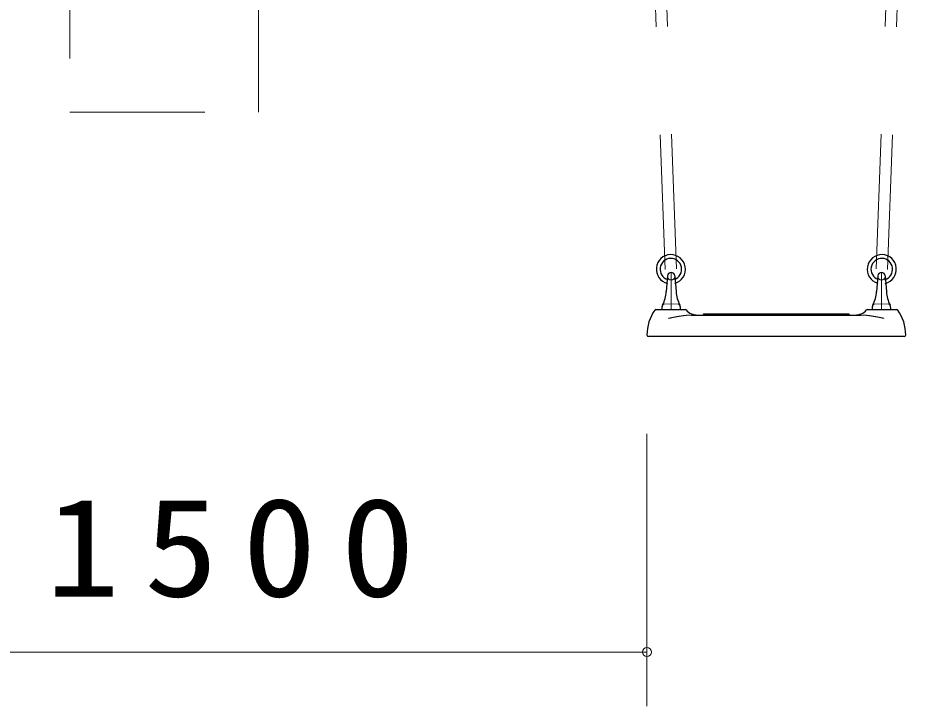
# Model space of a CAD drawing. Units: millimetres on the paper, with parts at other scales. Extents: x 197 to 617, y 140 to 437.
# Drawn here: x 536.53 to 553.15, y 262.6 to 275.35 of the extents above; entities that cross this region are included whole.
import ezdxf

# ---------------------------------------------------------------- set-up
doc = ezdxf.new("R2010")
doc.units = ezdxf.units.MM
doc.linetypes.add('USER1', pattern=[4.5, 2.5, -2])
doc.linetypes.add('USER2', pattern=[6, 3, -1, 1, -1])
doc.layers.add('線', color=2, linetype='Continuous', lineweight=25)
doc.layers.add('補助', color=2, linetype='Continuous', lineweight=13)
doc.styles.add('ＭＳ ゴシック', font='')
doc.styles.get('ＭＳ ゴシック').set_extended_font_data('MS Gothic')

# ---------------------------------------------------------------- blocks, each defined once
blk = doc.blocks.new('dimension_origin')
at = {"color": 0, "linetype": 'Continuous', "lineweight": -2}
blk.add_circle((0, 0), 1.25, dxfattribs=at)

msp = doc.modelspace()

# ---------------------------------------------------------------- linework, layer by layer
at = {"layer": '線', "color": 4, "linetype": 'USER1', "lineweight": 13}
for p, q in [((548.532, 270.692), (548.037, 283.926)), ((548.742, 270.7), (548.247, 283.934)), ((552.443, 270.7), (552.937, 283.934)), ((552.652, 270.692), (553.147, 283.926))]:
    msp.add_line(p, q, dxfattribs=at)
at = {"layer": '線', "color": 7}
for p, q in [((548.573, 270.572), (548.551, 270.281)), ((548.712, 270.572), (548.734, 270.281)), ((552.473, 270.572), (552.451, 270.281)), ((552.612, 270.572), (552.634, 270.281))]:
    msp.add_line(p, q, dxfattribs=at)
at = {"layer": '線', "linetype": 'USER2', "lineweight": 13}
for p, q in [((548.642, 269.946), (548.642, 270.636)), ((552.542, 269.946), (552.542, 270.636))]:
    msp.add_line(p, q, dxfattribs=at)
at = {"layer": '線', "color": 131}
for p, q in [((548.355, 269.946), (548.904, 269.946)), ((548.76, 269.946), (548.78, 269.946)), ((552.281, 269.946), (552.829, 269.946)), ((552.405, 269.946), (552.425, 269.946)), ((549.022, 269.846), (552.162, 269.846)), ((549.243, 269.863), (549.24, 269.856)), ((549.247, 269.866), (549.298, 269.866)), ((549.298, 269.866), (551.887, 269.866)), ((551.887, 269.866), (551.937, 269.866)), ((551.944, 269.856), (551.942, 269.863)), ((552.962, 269.446), (548.222, 269.446))]:
    msp.add_line(p, q, dxfattribs=at)
at = {"layer": '線', "color": 7, "lineweight": 13}
for p, q in [((548.805, 269.946), (548.479, 269.946)), ((548.509, 270.046), (548.642, 270.053)), ((548.776, 270.046), (548.642, 270.053)), ((552.379, 269.946), (552.705, 269.946)), ((552.409, 270.046), (552.542, 270.053)), ((552.676, 270.046), (552.542, 270.053))]:
    msp.add_line(p, q, dxfattribs=at)
at = {"layer": '線', "color": 4, "linetype": 'USER1', "lineweight": 13}
msp.add_lwpolyline([(537.492, 273.605), (540.992, 273.605), (540.992, 277.105), (537.492, 277.105)], close=True, dxfattribs=at)
at = {"layer": '線', "color": 7}
for centre, radius, start, end in [((548.637, 270.696), 0.27, 92.1411, 256.1792), ((548.637, 270.696), 0.2, 92.1411, 252.8573), ((548.637, 270.696), 0.27, 286.0716, 92.1411), ((548.637, 270.696), 0.2, 290.2252, 92.1411), ((552.548, 270.696), 0.27, 87.8589, 253.9284), ((552.548, 270.696), 0.2, 87.8589, 249.7748), ((552.548, 270.696), 0.2, 287.1427, 87.8589), ((552.548, 270.696), 0.27, 283.8208, 87.8589), ((548.642, 270.566), 0.07, 4.2913, 175.7087), ((552.542, 270.566), 0.07, 4.2913, 175.7087), ((547.853, 270.334), 0.7, 334.3662, 355.7087), ((549.432, 270.334), 0.7, 184.2913, 205.6338), ((551.753, 270.334), 0.7, 334.3662, 355.7087), ((553.332, 270.334), 0.7, 184.2913, 205.6338), ((548.635, 269.958), 0.167, 154.3662, 180), ((548.65, 269.958), 0.167, 0, 24.9727), ((552.535, 269.958), 0.167, 155.0273, 180), ((552.55, 269.958), 0.167, 0, 25.6338)]:
    msp.add_arc(centre, radius, start, end, dxfattribs=at)
at = {"layer": '線', "color": 7, "linetype": 'USER1', "lineweight": 13}
for centre in [(548.642, 270.566), (552.542, 270.566)]:
    msp.add_arc(centre, 0.07, 175.7087, 4.2913, dxfattribs=at)
at = {"layer": '線', "color": 131}
for centre, radius, start, end in [((548.992, 269.476), 0.8, 144.7656, 180), ((548.355, 269.926), 0.02, 90, 144.7656), ((548.904, 269.926), 0.02, 43.4325, 90), ((549.136, 270.146), 0.3, 223.4325, 270), ((552.049, 270.146), 0.3, 270, 316.5675), ((552.281, 269.926), 0.02, 90, 136.5675), ((552.829, 269.926), 0.02, 35.2344, 90), ((552.192, 269.476), 0.8, 0, 35.2344), ((549.226, 269.861), 0.015, 270, 340), ((549.247, 269.861), 0.005, 90, 160), ((551.937, 269.861), 0.005, 20, 90), ((551.959, 269.861), 0.015, 200, 270), ((548.222, 269.476), 0.03, 180, 270), ((552.962, 269.476), 0.03, 270, 0)]:
    msp.add_arc(centre, radius, start, end, dxfattribs=at)
at = {"layer": '線', "color": 7, "lineweight": 13}
for centre, radius, start, end in [((548.479, 269.958), 0.012, 180, 270), ((548.51, 270.016), 0.03, 90, 155.0273), ((548.774, 270.016), 0.03, 24.9727, 90), ((548.805, 269.958), 0.012, 270, 0), ((552.379, 269.958), 0.012, 180, 270), ((552.41, 270.016), 0.03, 90, 155.0273), ((552.674, 270.016), 0.03, 24.9727, 90), ((552.705, 269.958), 0.012, 270, 0)]:
    msp.add_arc(centre, radius, start, end, dxfattribs=at)
at = {"layer": '線', "color": 131, "lineweight": 13}
for points, knots in [([(548.918, 269.84), (548.917, 269.84), (548.915, 269.84), (548.913, 269.84), (548.912, 269.84), (548.91, 269.84), (548.908, 269.839), (548.907, 269.839), (548.905, 269.839), (548.903, 269.839), (548.902, 269.839), (548.9, 269.839), (548.899, 269.838), (548.897, 269.838), (548.895, 269.838), (548.894, 269.838), (548.892, 269.838), (548.89, 269.837), (548.889, 269.837), (548.887, 269.837), (548.885, 269.837), (548.884, 269.837), (548.882, 269.836), (548.88, 269.836), (548.879, 269.836), (548.877, 269.836), (548.876, 269.836), (548.874, 269.835), (548.872, 269.835), (548.871, 269.835), (548.869, 269.835), (548.867, 269.834), (548.866, 269.834), (548.864, 269.834), (548.862, 269.834), (548.861, 269.834), (548.859, 269.833), (548.857, 269.833), (548.856, 269.833), (548.854, 269.833), (548.853, 269.832), (548.851, 269.832), (548.849, 269.832), (548.848, 269.832), (548.846, 269.832), (548.844, 269.831), (548.843, 269.831), (548.841, 269.831), (548.839, 269.831), (548.838, 269.83), (548.836, 269.83), (548.835, 269.83), (548.833, 269.83), (548.831, 269.829), (548.83, 269.829), (548.828, 269.829), (548.826, 269.829), (548.825, 269.828), (548.823, 269.828), (548.821, 269.828), (548.82, 269.828), (548.818, 269.827), (548.816, 269.827), (548.815, 269.827), (548.813, 269.827), (548.812, 269.826), (548.81, 269.826), (548.808, 269.826), (548.807, 269.826), (548.805, 269.825), (548.803, 269.825), (548.802, 269.825), (548.8, 269.825), (548.799, 269.824), (548.797, 269.824), (548.795, 269.824), (548.794, 269.824), (548.792, 269.823), (548.79, 269.823), (548.789, 269.823), (548.787, 269.822), (548.785, 269.822), (548.784, 269.822), (548.782, 269.822), (548.781, 269.821), (548.779, 269.821), (548.777, 269.821), (548.776, 269.821), (548.774, 269.82), (548.772, 269.82), (548.771, 269.82), (548.769, 269.819), (548.767, 269.819), (548.766, 269.819), (548.764, 269.819), (548.763, 269.818), (548.761, 269.818), (548.759, 269.818), (548.758, 269.817), (548.756, 269.817), (548.754, 269.817), (548.753, 269.817), (548.751, 269.816), (548.75, 269.816), (548.748, 269.816), (548.746, 269.815), (548.745, 269.815), (548.743, 269.815), (548.741, 269.814), (548.74, 269.814), (548.738, 269.814), (548.737, 269.814), (548.735, 269.813), (548.733, 269.813), (548.732, 269.813), (548.73, 269.812), (548.728, 269.812), (548.727, 269.812), (548.725, 269.811), (548.724, 269.811), (548.722, 269.811), (548.72, 269.811), (548.719, 269.81), (548.717, 269.81), (548.715, 269.81), (548.714, 269.809), (548.712, 269.809), (548.71, 269.809), (548.709, 269.808), (548.707, 269.808), (548.706, 269.808), (548.704, 269.807), (548.702, 269.807), (548.701, 269.807), (548.699, 269.806), (548.697, 269.806), (548.696, 269.806), (548.694, 269.806), (548.693, 269.805), (548.691, 269.805), (548.689, 269.805), (548.688, 269.804), (548.686, 269.804), (548.685, 269.804), (548.683, 269.803), (548.681, 269.803), (548.68, 269.803), (548.678, 269.802), (548.676, 269.802), (548.675, 269.802), (548.673, 269.801), (548.672, 269.801), (548.67, 269.801), (548.668, 269.8), (548.667, 269.8), (548.665, 269.8), (548.663, 269.799), (548.662, 269.799), (548.66, 269.799), (548.659, 269.798), (548.657, 269.798), (548.655, 269.798), (548.654, 269.797), (548.652, 269.797), (548.65, 269.797), (548.649, 269.796), (548.647, 269.796), (548.646, 269.796), (548.644, 269.795), (548.642, 269.795), (548.641, 269.795), (548.639, 269.794), (548.637, 269.794), (548.636, 269.794), (548.634, 269.793), (548.633, 269.793), (548.631, 269.793), (548.629, 269.792), (548.628, 269.792), (548.626, 269.792), (548.625, 269.791), (548.623, 269.791), (548.621, 269.791), (548.62, 269.79), (548.618, 269.79), (548.616, 269.79), (548.615, 269.789), (548.613, 269.789), (548.612, 269.788), (548.61, 269.788), (548.608, 269.788), (548.607, 269.787), (548.605, 269.787), (548.603, 269.787), (548.602, 269.786), (548.6, 269.786), (548.599, 269.786), (548.597, 269.785), (548.595, 269.785)], [0, 0, 0, 0, 1, 1, 1, 2, 2, 2, 3, 3, 3, 4, 4, 4, 5, 5, 5, 6, 6, 6, 7, 7, 7, 8, 8, 8, 9, 9, 9, 10, 10, 10, 11, 11, 11, 12, 12, 12, 13, 13, 13, 14, 14, 14, 15, 15, 15, 16, 16, 16, 17, 17, 17, 18, 18, 18, 19, 19, 19, 20, 20, 20, 21, 21, 21, 22, 22, 22, 23, 23, 23, 24, 24, 24, 25, 25, 25, 26, 26, 26, 27, 27, 27, 28, 28, 28, 29, 29, 29, 30, 30, 30, 31, 31, 31, 32, 32, 32, 33, 33, 33, 34, 34, 34, 35, 35, 35, 36, 36, 36, 37, 37, 37, 38, 38, 38, 39, 39, 39, 40, 40, 40, 41, 41, 41, 42, 42, 42, 43, 43, 43, 44, 44, 44, 45, 45, 45, 46, 46, 46, 47, 47, 47, 48, 48, 48, 49, 49, 49, 50, 50, 50, 51, 51, 51, 52, 52, 52, 53, 53, 53, 54, 54, 54, 55, 55, 55, 56, 56, 56, 57, 57, 57, 58, 58, 58, 59, 59, 59, 60, 60, 60, 61, 61, 61, 62, 62, 62, 63, 63, 63, 64, 64, 64, 65, 65, 65, 66, 66, 66, 66]), ([(549.022, 269.846), (549.021, 269.846), (549.02, 269.846), (549.019, 269.846), (549.018, 269.846), (549.017, 269.846), (549.015, 269.846), (549.014, 269.846), (549.013, 269.846), (549.012, 269.846), (549.011, 269.846), (549.01, 269.846), (549.009, 269.846), (549.007, 269.846), (549.006, 269.846), (549.005, 269.846), (549.004, 269.846), (549.003, 269.846), (549.002, 269.846), (549, 269.846), (548.999, 269.846), (548.998, 269.846), (548.997, 269.846), (548.996, 269.846), (548.995, 269.846), (548.993, 269.846), (548.992, 269.846), (548.991, 269.846), (548.99, 269.846), (548.989, 269.846), (548.988, 269.846), (548.987, 269.846), (548.985, 269.846), (548.984, 269.845), (548.983, 269.845), (548.982, 269.845), (548.981, 269.845), (548.98, 269.845), (548.978, 269.845), (548.977, 269.845), (548.976, 269.845), (548.975, 269.845), (548.974, 269.845), (548.973, 269.845), (548.971, 269.845), (548.97, 269.845), (548.969, 269.845), (548.968, 269.845), (548.967, 269.845), (548.966, 269.844), (548.964, 269.844), (548.963, 269.844), (548.962, 269.844), (548.961, 269.844), (548.96, 269.844), (548.959, 269.844), (548.958, 269.844), (548.956, 269.844), (548.955, 269.844), (548.954, 269.844), (548.953, 269.844), (548.952, 269.843), (548.951, 269.843), (548.949, 269.843), (548.948, 269.843), (548.947, 269.843), (548.946, 269.843), (548.945, 269.843), (548.944, 269.843), (548.943, 269.843), (548.941, 269.843), (548.94, 269.843), (548.939, 269.842), (548.938, 269.842), (548.937, 269.842), (548.936, 269.842), (548.934, 269.842), (548.933, 269.842), (548.932, 269.842), (548.931, 269.842), (548.93, 269.842), (548.929, 269.841), (548.927, 269.841), (548.926, 269.841), (548.925, 269.841), (548.924, 269.841), (548.923, 269.841), (548.922, 269.841), (548.921, 269.841), (548.919, 269.841), (548.918, 269.84)], [0, 0, 0, 0, 1, 1, 1, 2, 2, 2, 3, 3, 3, 4, 4, 4, 5, 5, 5, 6, 6, 6, 7, 7, 7, 8, 8, 8, 9, 9, 9, 10, 10, 10, 11, 11, 11, 12, 12, 12, 13, 13, 13, 14, 14, 14, 15, 15, 15, 16, 16, 16, 17, 17, 17, 18, 18, 18, 19, 19, 19, 20, 20, 20, 21, 21, 21, 22, 22, 22, 23, 23, 23, 24, 24, 24, 25, 25, 25, 26, 26, 26, 27, 27, 27, 28, 28, 28, 29, 29, 29, 30, 30, 30, 30]), ([(552.266, 269.84), (552.265, 269.841), (552.264, 269.841), (552.263, 269.841), (552.262, 269.841), (552.261, 269.841), (552.259, 269.841), (552.258, 269.841), (552.257, 269.841), (552.256, 269.841), (552.255, 269.842), (552.254, 269.842), (552.253, 269.842), (552.251, 269.842), (552.25, 269.842), (552.249, 269.842), (552.248, 269.842), (552.247, 269.842), (552.246, 269.842), (552.244, 269.843), (552.243, 269.843), (552.242, 269.843), (552.241, 269.843), (552.24, 269.843), (552.239, 269.843), (552.237, 269.843), (552.236, 269.843), (552.235, 269.843), (552.234, 269.843), (552.233, 269.843), (552.232, 269.844), (552.231, 269.844), (552.229, 269.844), (552.228, 269.844), (552.227, 269.844), (552.226, 269.844), (552.225, 269.844), (552.224, 269.844), (552.222, 269.844), (552.221, 269.844), (552.22, 269.844), (552.219, 269.844), (552.218, 269.845), (552.217, 269.845), (552.215, 269.845), (552.214, 269.845), (552.213, 269.845), (552.212, 269.845), (552.211, 269.845), (552.21, 269.845), (552.209, 269.845), (552.207, 269.845), (552.206, 269.845), (552.205, 269.845), (552.204, 269.845), (552.203, 269.845), (552.202, 269.845), (552.2, 269.845), (552.199, 269.846), (552.198, 269.846), (552.197, 269.846), (552.196, 269.846), (552.195, 269.846), (552.193, 269.846), (552.192, 269.846), (552.191, 269.846), (552.19, 269.846), (552.189, 269.846), (552.188, 269.846), (552.187, 269.846), (552.185, 269.846), (552.184, 269.846), (552.183, 269.846), (552.182, 269.846), (552.181, 269.846), (552.18, 269.846), (552.178, 269.846), (552.177, 269.846), (552.176, 269.846), (552.175, 269.846), (552.174, 269.846), (552.173, 269.846), (552.171, 269.846), (552.17, 269.846), (552.169, 269.846), (552.168, 269.846), (552.167, 269.846), (552.166, 269.846), (552.164, 269.846), (552.163, 269.846), (552.162, 269.846)], [0, 0, 0, 0, 1, 1, 1, 2, 2, 2, 3, 3, 3, 4, 4, 4, 5, 5, 5, 6, 6, 6, 7, 7, 7, 8, 8, 8, 9, 9, 9, 10, 10, 10, 11, 11, 11, 12, 12, 12, 13, 13, 13, 14, 14, 14, 15, 15, 15, 16, 16, 16, 17, 17, 17, 18, 18, 18, 19, 19, 19, 20, 20, 20, 21, 21, 21, 22, 22, 22, 23, 23, 23, 24, 24, 24, 25, 25, 25, 26, 26, 26, 27, 27, 27, 28, 28, 28, 29, 29, 29, 30, 30, 30, 30]), ([(552.589, 269.785), (552.588, 269.785), (552.586, 269.786), (552.584, 269.786), (552.583, 269.786), (552.581, 269.787), (552.58, 269.787), (552.578, 269.787), (552.576, 269.788), (552.575, 269.788), (552.573, 269.788), (552.571, 269.789), (552.57, 269.789), (552.568, 269.79), (552.567, 269.79), (552.565, 269.79), (552.563, 269.791), (552.562, 269.791), (552.56, 269.791), (552.558, 269.792), (552.557, 269.792), (552.555, 269.792), (552.554, 269.793), (552.552, 269.793), (552.55, 269.793), (552.549, 269.794), (552.547, 269.794), (552.546, 269.794), (552.544, 269.795), (552.542, 269.795), (552.541, 269.795), (552.539, 269.796), (552.537, 269.796), (552.536, 269.796), (552.534, 269.797), (552.533, 269.797), (552.531, 269.797), (552.529, 269.798), (552.528, 269.798), (552.526, 269.798), (552.524, 269.799), (552.523, 269.799), (552.521, 269.799), (552.52, 269.8), (552.518, 269.8), (552.516, 269.8), (552.515, 269.801), (552.513, 269.801), (552.511, 269.801), (552.51, 269.802), (552.508, 269.802), (552.507, 269.802), (552.505, 269.803), (552.503, 269.803), (552.502, 269.803), (552.5, 269.804), (552.498, 269.804), (552.497, 269.804), (552.495, 269.805), (552.494, 269.805), (552.492, 269.805), (552.49, 269.806), (552.489, 269.806), (552.487, 269.806), (552.486, 269.806), (552.484, 269.807), (552.482, 269.807), (552.481, 269.807), (552.479, 269.808), (552.477, 269.808), (552.476, 269.808), (552.474, 269.809), (552.472, 269.809), (552.471, 269.809), (552.469, 269.81), (552.468, 269.81), (552.466, 269.81), (552.464, 269.811), (552.463, 269.811), (552.461, 269.811), (552.459, 269.811), (552.458, 269.812), (552.456, 269.812), (552.455, 269.812), (552.453, 269.813), (552.451, 269.813), (552.45, 269.813), (552.448, 269.814), (552.446, 269.814), (552.445, 269.814), (552.443, 269.814), (552.442, 269.815), (552.44, 269.815), (552.438, 269.815), (552.437, 269.816), (552.435, 269.816), (552.433, 269.816), (552.432, 269.817), (552.43, 269.817), (552.429, 269.817), (552.427, 269.817), (552.425, 269.818), (552.424, 269.818), (552.422, 269.818), (552.42, 269.819), (552.419, 269.819), (552.417, 269.819), (552.415, 269.819), (552.414, 269.82), (552.412, 269.82), (552.411, 269.82), (552.409, 269.821), (552.407, 269.821), (552.406, 269.821), (552.404, 269.821), (552.402, 269.822), (552.401, 269.822), (552.399, 269.822), (552.398, 269.822), (552.396, 269.823), (552.394, 269.823), (552.393, 269.823), (552.391, 269.824), (552.389, 269.824), (552.388, 269.824), (552.386, 269.824), (552.384, 269.825), (552.383, 269.825), (552.381, 269.825), (552.38, 269.825), (552.378, 269.826), (552.376, 269.826), (552.375, 269.826), (552.373, 269.826), (552.371, 269.827), (552.37, 269.827), (552.368, 269.827), (552.366, 269.827), (552.365, 269.828), (552.363, 269.828), (552.362, 269.828), (552.36, 269.828), (552.358, 269.829), (552.357, 269.829), (552.355, 269.829), (552.353, 269.829), (552.352, 269.83), (552.35, 269.83), (552.348, 269.83), (552.347, 269.83), (552.345, 269.831), (552.344, 269.831), (552.342, 269.831), (552.34, 269.831), (552.339, 269.832), (552.337, 269.832), (552.335, 269.832), (552.334, 269.832), (552.332, 269.832), (552.33, 269.833), (552.329, 269.833), (552.327, 269.833), (552.326, 269.833), (552.324, 269.834), (552.322, 269.834), (552.321, 269.834), (552.319, 269.834), (552.317, 269.834), (552.316, 269.835), (552.314, 269.835), (552.312, 269.835), (552.311, 269.835), (552.309, 269.836), (552.307, 269.836), (552.306, 269.836), (552.304, 269.836), (552.303, 269.836), (552.301, 269.837), (552.299, 269.837), (552.298, 269.837), (552.296, 269.837), (552.294, 269.837), (552.293, 269.838), (552.291, 269.838), (552.289, 269.838), (552.288, 269.838), (552.286, 269.838), (552.284, 269.839), (552.283, 269.839), (552.281, 269.839), (552.28, 269.839), (552.278, 269.839), (552.276, 269.839), (552.275, 269.84), (552.273, 269.84), (552.271, 269.84), (552.27, 269.84), (552.268, 269.84), (552.266, 269.84)], [0, 0, 0, 0, 1, 1, 1, 2, 2, 2, 3, 3, 3, 4, 4, 4, 5, 5, 5, 6, 6, 6, 7, 7, 7, 8, 8, 8, 9, 9, 9, 10, 10, 10, 11, 11, 11, 12, 12, 12, 13, 13, 13, 14, 14, 14, 15, 15, 15, 16, 16, 16, 17, 17, 17, 18, 18, 18, 19, 19, 19, 20, 20, 20, 21, 21, 21, 22, 22, 22, 23, 23, 23, 24, 24, 24, 25, 25, 25, 26, 26, 26, 27, 27, 27, 28, 28, 28, 29, 29, 29, 30, 30, 30, 31, 31, 31, 32, 32, 32, 33, 33, 33, 34, 34, 34, 35, 35, 35, 36, 36, 36, 37, 37, 37, 38, 38, 38, 39, 39, 39, 40, 40, 40, 41, 41, 41, 42, 42, 42, 43, 43, 43, 44, 44, 44, 45, 45, 45, 46, 46, 46, 47, 47, 47, 48, 48, 48, 49, 49, 49, 50, 50, 50, 51, 51, 51, 52, 52, 52, 53, 53, 53, 54, 54, 54, 55, 55, 55, 56, 56, 56, 57, 57, 57, 58, 58, 58, 59, 59, 59, 60, 60, 60, 61, 61, 61, 62, 62, 62, 63, 63, 63, 64, 64, 64, 65, 65, 65, 66, 66, 66, 66])]:
    msp.add_open_spline(points, degree=3, knots=knots, dxfattribs=at)
at = {"layer": '補助'}
for p, q in [((548.192, 267.646), (548.192, 262.596)), ((548.192, 263.596), (533.192, 263.596))]:
    msp.add_line(p, q, dxfattribs=at)

# ---------------------------------------------------------------- block references
at = {"layer": '補助', "xscale": 0.0667, "yscale": 0.0667, "rotation": 180}
msp.add_blockref('dimension_origin', (548.192, 263.596), dxfattribs=at)

# ---------------------------------------------------------------- texts
at = {"layer": '補助', "insert": (540.692, 264.596), "char_height": 1.833, "attachment_point": 8, "style": 'ＭＳ ゴシック'}
msp.add_mtext('\\T1.33;\\W1.1;1500', dxfattribs=at)

doc.saveas('drawing.dxf')
